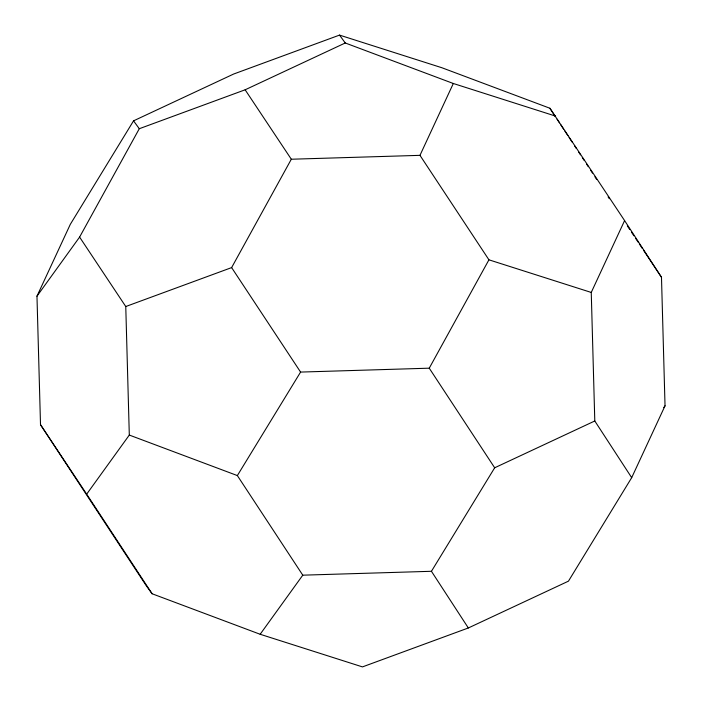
<?xml version="1.0" encoding="UTF-8"?>
<svg xmlns="http://www.w3.org/2000/svg" width="702" height="702" viewBox="0 0 702 702"><rect width="100%" height="100%" fill="white"/><g stroke="black" fill="none" stroke-linecap="round" stroke-linejoin="round"><path stroke-width="1.05" d="M36.969 296.183L70.314 224.333L133.547 120.841L233.669 74.026L339.531 35.1L441.839 67.725L549.894 108.24L624.596 220.595L661.486 277.281L665.031 405.817L631.686 477.667L568.453 581.159L468.331 627.974L362.469 666.9L260.161 634.275L152.106 593.76L146.376 585.88L40.514 424.719L36.969 296.183L79.598 237.092L139.286 128.72L245.138 89.795L345.261 42.98L453.317 83.494L555.624 116.12M631.686 477.667L594.796 420.981L591.251 292.444L488.934 259.819L419.971 155.344L453.317 83.494M591.251 292.444L624.596 220.595M152.106 593.76L86.679 494.155L129.308 435.065L125.763 306.528L231.625 267.602L291.312 159.231L419.971 155.344M594.796 420.981L494.673 467.786L431.44 571.288L302.781 575.175L237.355 475.579L300.588 372.078L429.247 368.181L488.934 259.819M260.161 634.275L302.781 575.175M663.759 407.581L665.031 405.817M129.308 435.065L237.355 475.579M339.531 35.1L345.261 42.98M133.547 120.841L139.286 128.72M627.307 225.877L629.712 229.484M631.502 232.195L633.906 235.802M635.705 238.505L638.1 242.111M639.303 243.919L642.295 248.429M643.497 250.228L661.486 277.281M245.138 89.795L291.312 159.231M79.598 237.092L125.763 306.528M40.514 424.719L86.679 494.155M231.625 267.602L300.588 372.078M549.894 108.24L555.291 116.462M557.098 119.208L559.494 122.859M560.696 124.684L563.697 129.256M564.899 131.081L567.9 135.653M569.103 137.478L572.104 142.05M574.499 145.709L576.298 148.447M578.702 152.106L580.501 154.844M582.3 157.581L584.108 160.328M586.503 163.978L588.302 166.725M590.707 170.375L592.506 173.122M594.91 176.772L596.709 179.519M608.116 196.876L609.318 198.701M429.247 368.181L494.673 467.786M431.44 571.288L468.331 627.974"/></g></svg>
